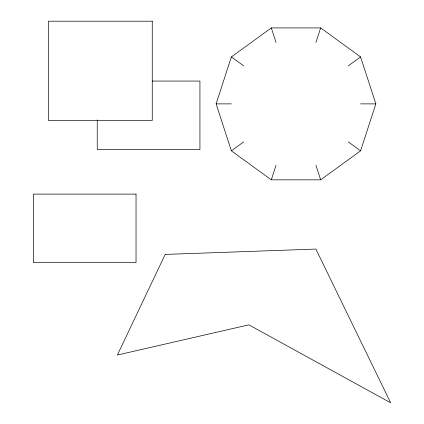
<?xml version="1.0" encoding="UTF-8"?>
<svg xmlns="http://www.w3.org/2000/svg" width="424" height="424" viewBox="0 0 424 424"><rect width="100%" height="100%" fill="white"/><g stroke="black" fill="none" stroke-linecap="round" stroke-linejoin="round"><path stroke-width="0.64" d="M216.113 103.88L231.366 56.933L271.302 27.92L320.661 27.92L360.596 56.933L375.85 103.88L360.596 150.822L320.661 179.834L271.302 179.834L231.366 150.822L216.113 103.88L231.366 103.88M271.302 179.834L276.013 165.328M315.949 42.426L320.661 27.92M231.366 150.822L243.71 141.855M348.252 65.9L360.596 56.933M152.232 81.058L199.932 81.058L199.932 149.518L97.244 149.518L97.244 119.897M360.596 103.88L375.85 103.88M231.366 56.933L243.71 65.9M348.252 141.855L360.596 150.822M271.302 27.92L276.013 42.426M315.949 165.328L320.661 179.834M165.196 254.421L117.368 355.036L248.867 324.837L390.652 402.8L315.875 249.073L165.196 254.421M152.258 21.2L48.4 21.2L48.4 120.474L152.258 120.474L152.258 21.2M136.035 194.113L33.348 194.113L33.348 262.573L136.035 262.573L136.035 194.113"/></g></svg>
